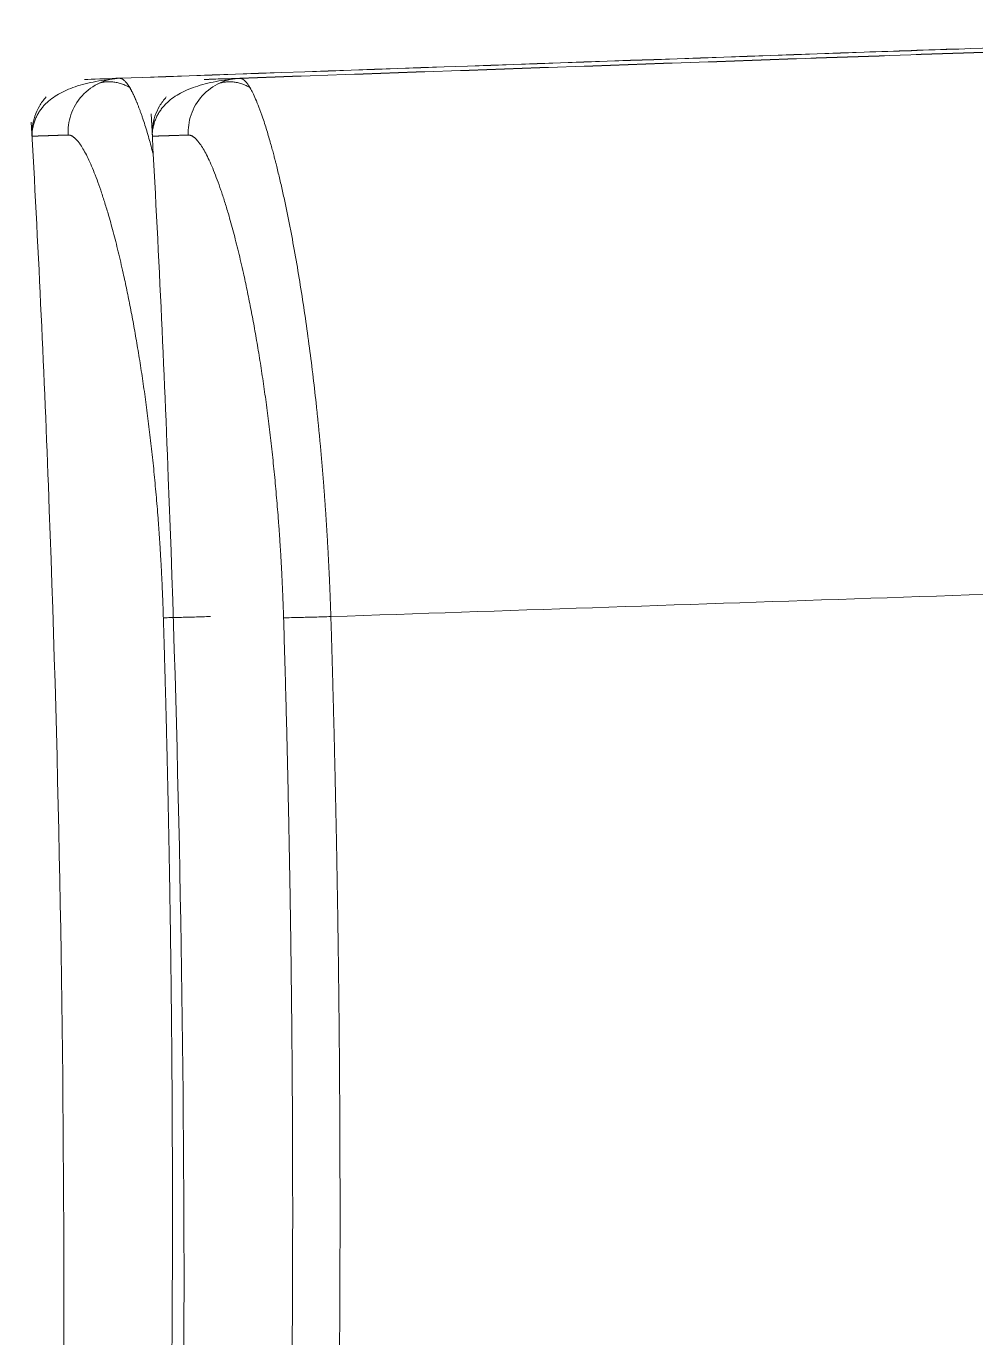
# Model space of a CAD drawing. Header units: millimetres. Extents: x 13235 to 13829, y -4257 to -3417.
# Drawn here: x 13687.37 to 13691.79, y -3943.27 to -3937.18 of the extents above; entities that cross this region are included whole.
import ezdxf

# ---------------------------------------------------------------- set-up
doc = ezdxf.new("R2010")
doc.units = ezdxf.units.MM
doc.header["$LTSCALE"] = 0.1
doc.layers.get('0').update_dxf_attribs({"lineweight": 15})

msp = doc.modelspace()

# ---------------------------------------------------------------- linework, layer by layer
at = {"linetype": 'Continuous', "lineweight": 18}
for points, knots in [([(13687.8078, -3937.4174), (13688.9539, -3937.3774), (13690.399, -3937.3269), (13692.1489, -3937.2658), (13693.3078, -3937.2254), (13694.1716, -3937.1952), (13694.7419, -3937.1753)], [0, 0, 0, 0, 0.500009, 0.626511, 0.753013, 1, 1, 1, 1]), ([(13691.7045, -3937.2806), (13691.5588, -3937.2857), (13690.252, -3937.3313), (13688.9539, -3937.3766), (13687.8078, -3937.4167)], [0, 0, 0, 0, 0.111499, 1, 1, 1, 1]), ([(13692.5619, -3937.27), (13692.0394, -3937.2882), (13690.633, -3937.3373), (13689.2388, -3937.3861), (13688.3666, -3937.4165)], [0, 0, 0, 0, 0.371658, 1, 1, 1, 1]), ([(13688.3666, -3937.4175), (13689.2388, -3937.3871), (13690.633, -3937.3384), (13692.0394, -3937.2893), (13692.5619, -3937.2711)], [0, 0, 0, 0, 0.628341, 1, 1, 1, 1]), ([(13687.8078, -3937.4174), (13687.8082, -3937.4174), (13687.8089, -3937.4174), (13687.81, -3937.4174), (13687.8112, -3937.4175), (13687.8123, -3937.4177), (13687.8135, -3937.418), (13687.8147, -3937.4183), (13687.8159, -3937.4188), (13687.8172, -3937.4192), (13687.8185, -3937.4198), (13687.8198, -3937.4205), (13687.8211, -3937.4212), (13687.8224, -3937.422), (13687.8238, -3937.4229), (13687.8252, -3937.4239), (13687.8266, -3937.425), (13687.8281, -3937.4262), (13687.8296, -3937.4275), (13687.8311, -3937.4289), (13687.8326, -3937.4304), (13687.8342, -3937.432), (13687.8357, -3937.4337), (13687.8373, -3937.4355), (13687.839, -3937.4375), (13687.8406, -3937.4395), (13687.8423, -3937.4417), (13687.844, -3937.444), (13687.8458, -3937.4464), (13687.8471, -3937.4484), (13687.8478, -3937.4495), (13687.848, -3937.4497)], [0, 0, 0, 0, 0.030307, 0.060975, 0.092003, 0.123394, 0.155149, 0.187269, 0.219755, 0.252609, 0.285832, 0.319424, 0.353388, 0.387724, 0.422434, 0.457519, 0.492979, 0.528817, 0.565033, 0.601628, 0.638603, 0.67596, 0.7137, 0.751823, 0.790332, 0.829226, 0.868506, 0.908175, 0.948233, 0.988681, 1, 1, 1, 1]), ([(13688.3666, -3937.4165), (13688.2556, -3937.4206), (13688.1941, -3937.4229), (13688.2015, -3937.4228), (13688.203, -3937.4228)], [0, 0, 0, 0, 0.892884, 1, 1, 1, 1]), ([(13688.3666, -3937.4175), (13688.3669, -3937.4175), (13688.3677, -3937.4175), (13688.3688, -3937.4176), (13688.3699, -3937.4177), (13688.3711, -3937.4179), (13688.3723, -3937.4182), (13688.3735, -3937.4185), (13688.3747, -3937.4189), (13688.3759, -3937.4194), (13688.3771, -3937.4199), (13688.3784, -3937.4205), (13688.3796, -3937.4212), (13688.3809, -3937.422), (13688.3822, -3937.4228), (13688.3835, -3937.4237), (13688.3848, -3937.4247), (13688.3862, -3937.4258), (13688.3876, -3937.427), (13688.3889, -3937.4282), (13688.3903, -3937.4296), (13688.3917, -3937.431), (13688.3932, -3937.4325), (13688.3946, -3937.4341), (13688.3961, -3937.4358), (13688.3976, -3937.4375), (13688.3991, -3937.4394), (13688.4006, -3937.4414), (13688.4021, -3937.4434), (13688.4037, -3937.4455), (13688.4051, -3937.4476), (13688.406, -3937.449), (13688.4064, -3937.4496)], [0, 0, 0, 0, 0.030988, 0.062156, 0.093503, 0.12503, 0.156738, 0.188626, 0.220695, 0.252946, 0.285377, 0.317991, 0.350786, 0.383764, 0.416925, 0.450268, 0.483795, 0.517506, 0.551401, 0.58548, 0.619744, 0.654193, 0.688827, 0.723647, 0.758654, 0.793847, 0.829228, 0.864796, 0.900551, 0.936496, 0.972629, 1, 1, 1, 1]), ([(13687.4661, -3937.504), (13687.4541, -3937.5173), (13687.4336, -3937.5452), (13687.4055, -3937.6068), (13687.3993, -3937.6552), (13687.4011, -3937.6885)], [0, 0, 0, 0, 0.263757, 0.522078, 1, 1, 1, 1]), ([(13688.0248, -3937.504), (13688.0128, -3937.5173), (13687.9923, -3937.5452), (13687.9642, -3937.6068), (13687.9581, -3937.6552), (13687.9599, -3937.6885)], [0, 0, 0, 0, 0.263753, 0.522071, 1, 1, 1, 1]), ([(13687.954, -3937.5832), (13687.9856, -3938.1462), (13688.0701, -3939.9291), (13688.1299, -3942.9354), (13688.0653, -3946.599), (13687.8631, -3950.2576), (13687.6032, -3953.0514), (13687.4182, -3954.6244), (13687.3738, -3954.9845)], [0, 0, 0, 0, 0.09703, 0.307158, 0.517296, 0.727433, 0.937571, 1, 1, 1, 1]), ([(13687.3974, -3937.6207), (13687.4287, -3938.1837), (13687.5125, -3939.9666), (13687.5712, -3942.9729), (13687.5146, -3946.1107), (13687.4236, -3948.0248), (13687.3832, -3948.7189)], [0, 0, 0, 0, 0.15234, 0.482248, 0.812171, 1, 1, 1, 1])]:
    msp.add_open_spline(points, degree=3, knots=knots, dxfattribs=at)
for points, degree in [([(13687.8121, -3937.4172), (13687.4222, -3937.4487), (13687.4006, -3937.6723)], 2), ([(13687.5683, -3937.6809), (13687.5667, -3937.6512), (13687.574, -3937.5863), (13687.6274, -3937.4933), (13687.7147, -3937.4315), (13687.7782, -3937.4184), (13687.8078, -3937.4174)], 3), ([(13687.6442, -3937.4228), (13687.6556, -3937.4225), (13687.7099, -3937.4207), (13687.8078, -3937.4174)], 3), ([(13687.8575, -3937.4617), (13687.7801, -3937.4171), (13687.7054, -3937.4425)], 2), ([(13687.8078, -3937.4167), (13687.7997, -3937.417), (13687.7918, -3937.4173), (13687.7843, -3937.4175)], 3), ([(13688.3709, -3937.4174), (13687.9805, -3937.4489), (13687.9594, -3937.6729)], 2), ([(13688.1271, -3937.681), (13688.1255, -3937.6513), (13688.1328, -3937.5864), (13688.1861, -3937.4935), (13688.2734, -3937.4317), (13688.337, -3937.4186), (13688.3666, -3937.4175)], 3), ([(13688.2041, -3937.4228), (13688.2178, -3937.4224), (13688.2717, -3937.4207), (13688.3666, -3937.4175)], 3), ([(13688.4163, -3937.4618), (13688.3389, -3937.4173), (13688.2642, -3937.4426)], 2)]:
    msp.add_open_spline(points, degree=degree, dxfattribs=at)
at = {"linetype": 'Continuous', "lineweight": 13}
for points, knots in [([(13687.848, -3937.4497), (13687.8484, -3937.4504), (13687.8495, -3937.4519), (13687.8511, -3937.4545), (13687.853, -3937.4574), (13687.8549, -3937.4605), (13687.8568, -3937.4638), (13687.8587, -3937.4672), (13687.8607, -3937.4707), (13687.8627, -3937.4744), (13687.8647, -3937.4783), (13687.8667, -3937.4823), (13687.8688, -3937.4865), (13687.8709, -3937.4908), (13687.8731, -3937.4953), (13687.8753, -3937.5), (13687.8775, -3937.5049), (13687.8797, -3937.5099), (13687.882, -3937.5152), (13687.8843, -3937.5206), (13687.8866, -3937.5262), (13687.889, -3937.532), (13687.8914, -3937.538), (13687.8938, -3937.5442), (13687.8963, -3937.5507), (13687.8988, -3937.5573), (13687.9014, -3937.5642), (13687.904, -3937.5712), (13687.9066, -3937.5785), (13687.9092, -3937.5861), (13687.9119, -3937.5938), (13687.9174, -3937.6097), (13687.9254, -3937.6344), (13687.936, -3937.6691), (13687.9464, -3937.7049), (13687.9552, -3937.7371), (13687.9606, -3937.7575), (13687.9627, -3937.7653)], [0, 0, 0, 0, 0.012877, 0.030863, 0.049022, 0.067352, 0.085854, 0.104529, 0.123378, 0.1424, 0.161597, 0.180968, 0.200514, 0.220236, 0.240134, 0.260209, 0.28046, 0.30089, 0.321497, 0.342283, 0.363248, 0.384393, 0.405718, 0.427224, 0.448912, 0.470782, 0.492835, 0.515071, 0.537492, 0.560098, 0.582889, 0.605867, 0.696846, 0.784736, 0.869418, 0.950788, 1, 1, 1, 1]), ([(13688.4064, -3937.4496), (13688.4065, -3937.4498), (13688.4072, -3937.4507), (13688.4084, -3937.4526), (13688.41, -3937.4551), (13688.4117, -3937.4578), (13688.4133, -3937.4605), (13688.4182, -3937.4688), (13688.4269, -3937.485), (13688.4404, -3937.514), (13688.456, -3937.5525), (13688.4709, -3937.594), (13688.4839, -3937.6338), (13688.494, -3937.6664), (13688.5031, -3937.6976), (13688.5114, -3937.7268), (13688.5187, -3937.7535), (13688.525, -3937.7771), (13688.5302, -3937.7972), (13688.5344, -3937.8136), (13688.5393, -3937.8331), (13688.5452, -3937.8573), (13688.5525, -3937.888), (13688.5596, -3937.9189), (13688.5666, -3937.9499), (13688.5734, -3937.981), (13688.58, -3938.0119), (13688.5864, -3938.0428), (13688.5927, -3938.0734), (13688.5987, -3938.1038), (13688.6106, -3938.1652), (13688.628, -3938.2605), (13688.6502, -3938.3939), (13688.6708, -3938.5301), (13688.6899, -3938.6678), (13688.7073, -3938.8054), (13688.7188, -3938.906), (13688.7254, -3938.968), (13688.7278, -3938.9917), (13688.7303, -3939.0155), (13688.7326, -3939.0394), (13688.735, -3939.0633), (13688.7373, -3939.0874), (13688.7395, -3939.1115), (13688.7418, -3939.1356), (13688.7439, -3939.1598), (13688.7461, -3939.1841), (13688.7482, -3939.2085), (13688.7502, -3939.2328), (13688.7522, -3939.2573), (13688.7542, -3939.2818), (13688.7561, -3939.3063), (13688.758, -3939.3308), (13688.7598, -3939.3554), (13688.7616, -3939.38), (13688.7633, -3939.4046), (13688.7651, -3939.4292), (13688.7667, -3939.4539), (13688.7683, -3939.4785), (13688.7699, -3939.5032), (13688.7714, -3939.5278), (13688.7729, -3939.5525), (13688.7743, -3939.5771), (13688.7757, -3939.6018), (13688.7771, -3939.6264), (13688.7784, -3939.651), (13688.7796, -3939.6756), (13688.7808, -3939.7002), (13688.782, -3939.7247), (13688.7831, -3939.7492), (13688.7842, -3939.7737), (13688.7852, -3939.7981), (13688.7861, -3939.8225), (13688.7871, -3939.8468), (13688.7879, -3939.8711), (13688.7888, -3939.8953), (13688.7893, -3939.9115), (13688.7895, -3939.9195)], [0, 0, 0, 0, 0.001044, 0.005302, 0.009582, 0.013885, 0.018209, 0.022556, 0.051617, 0.084485, 0.121252, 0.162011, 0.186211, 0.208297, 0.228223, 0.245953, 0.261458, 0.274714, 0.285706, 0.29442, 0.300846, 0.316429, 0.331666, 0.346552, 0.361082, 0.375252, 0.389057, 0.402493, 0.415559, 0.428251, 0.440568, 0.491076, 0.540084, 0.587492, 0.633221, 0.677226, 0.719469, 0.726666, 0.733857, 0.741042, 0.74822, 0.755393, 0.762558, 0.769717, 0.776868, 0.784012, 0.791149, 0.798277, 0.805397, 0.812508, 0.81961, 0.826703, 0.833786, 0.840859, 0.847921, 0.854972, 0.862012, 0.86904, 0.876055, 0.883058, 0.890049, 0.897026, 0.903991, 0.910942, 0.91788, 0.924805, 0.931715, 0.938612, 0.945494, 0.952362, 0.959214, 0.966052, 0.972874, 0.97968, 0.98647, 0.993244, 1, 1, 1, 1]), ([(13687.5684, -3937.6809), (13687.5669, -3937.6809), (13687.5639, -3937.681), (13687.5595, -3937.6812), (13687.5552, -3937.6813), (13687.5509, -3937.6815), (13687.5467, -3937.6816), (13687.5426, -3937.6817), (13687.5385, -3937.6819), (13687.5345, -3937.682), (13687.5305, -3937.6822), (13687.5266, -3937.6823), (13687.5228, -3937.6824), (13687.519, -3937.6825), (13687.5153, -3937.6827), (13687.5116, -3937.6828), (13687.508, -3937.6829), (13687.5045, -3937.683), (13687.501, -3937.6832), (13687.4976, -3937.6833), (13687.4942, -3937.6834), (13687.4909, -3937.6835), (13687.4877, -3937.6836), (13687.4845, -3937.6837), (13687.4814, -3937.6838), (13687.4783, -3937.6839), (13687.4753, -3937.684), (13687.4723, -3937.6841), (13687.4695, -3937.6842), (13687.4666, -3937.6843), (13687.4639, -3937.6844), (13687.4612, -3937.6845), (13687.4585, -3937.6846), (13687.4559, -3937.6847), (13687.4534, -3937.6848), (13687.4509, -3937.6848), (13687.4485, -3937.6849), (13687.4462, -3937.685), (13687.4439, -3937.6851), (13687.4417, -3937.6851), (13687.4395, -3937.6852), (13687.4374, -3937.6853), (13687.4353, -3937.6854), (13687.4333, -3937.6854), (13687.4314, -3937.6855), (13687.4295, -3937.6855), (13687.4277, -3937.6856), (13687.426, -3937.6857), (13687.4243, -3937.6857), (13687.4226, -3937.6858), (13687.4211, -3937.6858), (13687.4196, -3937.6859), (13687.4181, -3937.6859), (13687.4167, -3937.686), (13687.4154, -3937.686), (13687.4141, -3937.686), (13687.4129, -3937.6861), (13687.4117, -3937.6861), (13687.4106, -3937.6861), (13687.4096, -3937.6862), (13687.4086, -3937.6862), (13687.4077, -3937.6862), (13687.4068, -3937.6863), (13687.406, -3937.6863), (13687.4053, -3937.6863), (13687.4046, -3937.6863), (13687.404, -3937.6863), (13687.4034, -3937.6864), (13687.4029, -3937.6864), (13687.4025, -3937.6864), (13687.4021, -3937.6864), (13687.4017, -3937.6864), (13687.4015, -3937.6864), (13687.4013, -3937.6864), (13687.4011, -3937.6864), (13687.401, -3937.6864), (13687.401, -3937.6864), (13687.401, -3937.6864)], [0, 0, 0, 0, 0.013369, 0.026737, 0.040105, 0.053471, 0.066837, 0.080201, 0.093565, 0.106928, 0.12029, 0.133651, 0.147011, 0.16037, 0.173728, 0.187085, 0.200442, 0.213797, 0.227152, 0.240505, 0.253858, 0.26721, 0.280561, 0.293911, 0.30726, 0.320608, 0.333955, 0.347302, 0.360647, 0.373991, 0.387335, 0.400678, 0.414019, 0.42736, 0.4407, 0.454039, 0.467377, 0.480714, 0.49405, 0.507386, 0.52072, 0.534054, 0.547386, 0.560718, 0.574049, 0.587378, 0.600707, 0.614035, 0.627362, 0.640688, 0.654014, 0.667338, 0.680661, 0.693984, 0.707305, 0.720626, 0.733946, 0.747265, 0.760583, 0.7739, 0.787216, 0.800531, 0.813845, 0.827158, 0.840471, 0.853782, 0.867093, 0.880403, 0.893711, 0.907019, 0.920326, 0.933632, 0.946937, 0.960241, 0.973545, 0.986847, 1, 1, 1, 1]), ([(13688.0111, -3939.9247), (13688.011, -3939.9209), (13688.0107, -3939.9133), (13688.0104, -3939.902), (13688.01, -3939.8907), (13688.0096, -3939.8793), (13688.0092, -3939.868), (13688.0088, -3939.8567), (13688.0083, -3939.8454), (13688.0079, -3939.8341), (13688.0074, -3939.8228), (13688.007, -3939.8115), (13688.0065, -3939.8002), (13688.006, -3939.789), (13688.0055, -3939.7777), (13688.005, -3939.7664), (13688.0045, -3939.7552), (13688.0039, -3939.7439), (13688.0034, -3939.7326), (13688.0028, -3939.7214), (13688.0022, -3939.7102), (13688.0017, -3939.6989), (13688.0011, -3939.6877), (13688.0004, -3939.6765), (13687.9998, -3939.6652), (13687.9992, -3939.654), (13687.9985, -3939.6428), (13687.9979, -3939.6316), (13687.9972, -3939.6204), (13687.9965, -3939.6092), (13687.9958, -3939.598), (13687.9951, -3939.5869), (13687.9944, -3939.5757), (13687.9936, -3939.5645), (13687.9929, -3939.5533), (13687.9921, -3939.5422), (13687.9914, -3939.531), (13687.9906, -3939.5199), (13687.9898, -3939.5087), (13687.989, -3939.4976), (13687.9882, -3939.4865), (13687.9849, -3939.4425), (13687.9787, -3939.3662), (13687.9688, -3939.2588), (13687.9579, -3939.153), (13687.9459, -3939.0492), (13687.9331, -3938.9477), (13687.9194, -3938.8487), (13687.905, -3938.7523), (13687.8898, -3938.659), (13687.8741, -3938.5693), (13687.858, -3938.4834), (13687.8414, -3938.4009), (13687.8225, -3938.3132), (13687.8013, -3938.2222), (13687.7779, -3938.1303), (13687.7564, -3938.0533), (13687.737, -3937.9892), (13687.7197, -3937.9363), (13687.7026, -3937.8882), (13687.6858, -3937.8448), (13687.6692, -3937.8061), (13687.6531, -3937.7725), (13687.6375, -3937.744), (13687.6263, -3937.7269), (13687.6193, -3937.7173), (13687.6163, -3937.7133), (13687.6132, -3937.7095), (13687.6102, -3937.7059), (13687.6072, -3937.7026), (13687.6042, -3937.6995), (13687.6013, -3937.6967), (13687.5984, -3937.6941), (13687.5955, -3937.6917), (13687.5926, -3937.6896), (13687.5898, -3937.6876), (13687.587, -3937.686), (13687.5843, -3937.6845), (13687.5815, -3937.6833), (13687.5788, -3937.6824), (13687.5762, -3937.6816), (13687.5735, -3937.6811), (13687.5709, -3937.6808), (13687.5692, -3937.6809), (13687.5684, -3937.6809)], [0, 0, 0, 0, 0.003133, 0.006265, 0.009396, 0.012525, 0.015654, 0.018781, 0.021907, 0.025033, 0.028157, 0.031281, 0.034405, 0.037528, 0.04065, 0.043772, 0.046894, 0.050016, 0.053138, 0.05626, 0.059382, 0.062504, 0.065626, 0.068749, 0.071872, 0.074996, 0.078121, 0.081246, 0.084372, 0.087499, 0.090627, 0.093756, 0.096886, 0.100018, 0.10315, 0.106285, 0.109421, 0.112558, 0.115697, 0.118838, 0.121981, 0.125126, 0.156102, 0.187062, 0.218091, 0.249273, 0.280323, 0.311424, 0.342658, 0.374103, 0.405084, 0.436082, 0.467173, 0.498432, 0.540184, 0.581928, 0.623836, 0.655085, 0.686279, 0.717487, 0.748779, 0.780306, 0.811721, 0.843091, 0.874488, 0.88112, 0.887745, 0.894364, 0.900979, 0.907588, 0.914194, 0.920796, 0.927396, 0.933993, 0.940589, 0.947185, 0.95378, 0.960376, 0.966973, 0.973572, 0.980174, 0.986779, 0.993387, 1, 1, 1, 1]), ([(13688.1271, -3937.681), (13688.1256, -3937.6811), (13688.1226, -3937.6812), (13688.1183, -3937.6813), (13688.1139, -3937.6815), (13688.1097, -3937.6816), (13688.1055, -3937.6817), (13688.1013, -3937.6819), (13688.0973, -3937.682), (13688.0932, -3937.6822), (13688.0893, -3937.6823), (13688.0854, -3937.6824), (13688.0815, -3937.6826), (13688.0778, -3937.6827), (13688.074, -3937.6828), (13688.0704, -3937.6829), (13688.0668, -3937.683), (13688.0632, -3937.6832), (13688.0597, -3937.6833), (13688.0563, -3937.6834), (13688.053, -3937.6835), (13688.0497, -3937.6836), (13688.0464, -3937.6837), (13688.0432, -3937.6838), (13688.0401, -3937.6839), (13688.037, -3937.684), (13688.034, -3937.6841), (13688.0311, -3937.6842), (13688.0282, -3937.6843), (13688.0254, -3937.6844), (13688.0226, -3937.6845), (13688.0199, -3937.6846), (13688.0173, -3937.6847), (13688.0147, -3937.6848), (13688.0121, -3937.6848), (13688.0097, -3937.6849), (13688.0073, -3937.685), (13688.0049, -3937.6851), (13688.0026, -3937.6851), (13688.0004, -3937.6852), (13687.9982, -3937.6853), (13687.9961, -3937.6854), (13687.9941, -3937.6854), (13687.9921, -3937.6855), (13687.9901, -3937.6855), (13687.9883, -3937.6856), (13687.9865, -3937.6857), (13687.9847, -3937.6857), (13687.983, -3937.6858), (13687.9814, -3937.6858), (13687.9798, -3937.6859), (13687.9783, -3937.6859), (13687.9768, -3937.686), (13687.9754, -3937.686), (13687.9741, -3937.686), (13687.9728, -3937.6861), (13687.9716, -3937.6861), (13687.9705, -3937.6862), (13687.9694, -3937.6862), (13687.9683, -3937.6862), (13687.9673, -3937.6862), (13687.9664, -3937.6863), (13687.9656, -3937.6863), (13687.9648, -3937.6863), (13687.964, -3937.6863), (13687.9633, -3937.6863), (13687.9627, -3937.6864), (13687.9621, -3937.6864), (13687.9616, -3937.6864), (13687.9612, -3937.6864), (13687.9608, -3937.6864), (13687.9605, -3937.6864), (13687.9602, -3937.6864), (13687.96, -3937.6864), (13687.9599, -3937.6864), (13687.9598, -3937.6864), (13687.9598, -3937.6864), (13687.9598, -3937.6864)], [0, 0, 0, 0, 0.01337, 0.026739, 0.040107, 0.053474, 0.066841, 0.080206, 0.093571, 0.106934, 0.120297, 0.133659, 0.147019, 0.160379, 0.173738, 0.187096, 0.200454, 0.21381, 0.227165, 0.24052, 0.253873, 0.267226, 0.280577, 0.293928, 0.307278, 0.320627, 0.333975, 0.347322, 0.360668, 0.374013, 0.387358, 0.400701, 0.414044, 0.427385, 0.440726, 0.454066, 0.467405, 0.480743, 0.49408, 0.507416, 0.520751, 0.534085, 0.547419, 0.560751, 0.574083, 0.587413, 0.600743, 0.614072, 0.6274, 0.640727, 0.654053, 0.667378, 0.680702, 0.694025, 0.707348, 0.720669, 0.73399, 0.747309, 0.760628, 0.773946, 0.787263, 0.800579, 0.813894, 0.827208, 0.840521, 0.853834, 0.867145, 0.880456, 0.893765, 0.907074, 0.920382, 0.933688, 0.946994, 0.960299, 0.973603, 0.986907, 1, 1, 1, 1]), ([(13688.5698, -3939.9249), (13688.5697, -3939.9212), (13688.5695, -3939.9136), (13688.5691, -3939.9023), (13688.5687, -3939.8909), (13688.5683, -3939.8796), (13688.5679, -3939.8683), (13688.5675, -3939.857), (13688.5671, -3939.8457), (13688.5666, -3939.8344), (13688.5662, -3939.8231), (13688.5657, -3939.8118), (13688.5652, -3939.8005), (13688.5647, -3939.7892), (13688.5642, -3939.7779), (13688.5637, -3939.7667), (13688.5632, -3939.7554), (13688.5627, -3939.7441), (13688.5621, -3939.7329), (13688.5616, -3939.7216), (13688.561, -3939.7104), (13688.5604, -3939.6992), (13688.5598, -3939.6879), (13688.5592, -3939.6767), (13688.5586, -3939.6655), (13688.5579, -3939.6543), (13688.5573, -3939.6431), (13688.5566, -3939.6319), (13688.5559, -3939.6207), (13688.5552, -3939.6095), (13688.5545, -3939.5983), (13688.5538, -3939.5871), (13688.5531, -3939.5759), (13688.5524, -3939.5648), (13688.5516, -3939.5536), (13688.5509, -3939.5424), (13688.5501, -3939.5313), (13688.5493, -3939.5201), (13688.5485, -3939.509), (13688.5477, -3939.4979), (13688.5469, -3939.4867), (13688.5436, -3939.4428), (13688.5374, -3939.3665), (13688.5276, -3939.2591), (13688.5166, -3939.1532), (13688.5047, -3939.0494), (13688.4919, -3938.9479), (13688.4782, -3938.849), (13688.4637, -3938.7525), (13688.4486, -3938.6593), (13688.4329, -3938.5695), (13688.4168, -3938.4836), (13688.4002, -3938.4011), (13688.3813, -3938.3134), (13688.3601, -3938.2225), (13688.3367, -3938.1305), (13688.3152, -3938.0535), (13688.2957, -3937.9894), (13688.2784, -3937.9365), (13688.2614, -3937.8884), (13688.2445, -3937.845), (13688.228, -3937.8063), (13688.2118, -3937.7727), (13688.1962, -3937.7442), (13688.1851, -3937.727), (13688.1781, -3937.7175), (13688.175, -3937.7135), (13688.1719, -3937.7097), (13688.1689, -3937.7061), (13688.1659, -3937.7028), (13688.1629, -3937.6997), (13688.16, -3937.6969), (13688.1571, -3937.6942), (13688.1542, -3937.6919), (13688.1514, -3937.6897), (13688.1485, -3937.6878), (13688.1458, -3937.6861), (13688.143, -3937.6847), (13688.1403, -3937.6835), (13688.1376, -3937.6825), (13688.1349, -3937.6818), (13688.1323, -3937.6813), (13688.1297, -3937.681), (13688.1279, -3937.681), (13688.1271, -3937.681)], [0, 0, 0, 0, 0.003134, 0.006267, 0.009399, 0.012529, 0.015658, 0.018786, 0.021913, 0.02504, 0.028165, 0.031289, 0.034413, 0.037537, 0.04066, 0.043782, 0.046904, 0.050026, 0.053148, 0.05627, 0.059392, 0.062514, 0.065637, 0.068759, 0.071883, 0.075006, 0.07813, 0.081255, 0.084381, 0.087508, 0.090635, 0.093764, 0.096893, 0.100024, 0.103156, 0.10629, 0.109425, 0.112562, 0.1157, 0.11884, 0.121982, 0.125126, 0.156103, 0.187064, 0.218093, 0.249273, 0.280323, 0.311424, 0.342658, 0.374103, 0.405084, 0.436082, 0.467173, 0.498432, 0.540183, 0.581928, 0.623836, 0.655085, 0.686278, 0.717487, 0.748779, 0.780305, 0.81172, 0.843091, 0.874488, 0.88112, 0.887746, 0.894366, 0.90098, 0.90759, 0.914196, 0.920798, 0.927398, 0.933995, 0.940592, 0.947187, 0.953782, 0.960378, 0.966975, 0.973574, 0.980175, 0.986779, 0.993388, 1, 1, 1, 1]), ([(13687.9725, -3946.5096), (13687.9734, -3946.4867), (13687.9753, -3946.441), (13687.9782, -3946.3724), (13687.9809, -3946.3039), (13687.9836, -3946.2353), (13687.9863, -3946.1667), (13687.9889, -3946.0981), (13687.9915, -3946.0296), (13687.994, -3945.961), (13687.9965, -3945.8924), (13687.9989, -3945.8238), (13688.0012, -3945.7552), (13688.0035, -3945.6866), (13688.0058, -3945.618), (13688.008, -3945.5495), (13688.0101, -3945.4809), (13688.0122, -3945.4123), (13688.0142, -3945.3437), (13688.0162, -3945.2751), (13688.0182, -3945.2065), (13688.0201, -3945.1379), (13688.0219, -3945.0693), (13688.0237, -3945.0007), (13688.0254, -3944.9321), (13688.0271, -3944.8635), (13688.0287, -3944.7949), (13688.0303, -3944.7263), (13688.0318, -3944.6577), (13688.0333, -3944.5891), (13688.0347, -3944.5205), (13688.0361, -3944.4519), (13688.0374, -3944.3833), (13688.0386, -3944.3147), (13688.0398, -3944.246), (13688.041, -3944.1774), (13688.0421, -3944.1088), (13688.0432, -3944.0402), (13688.0442, -3943.9716), (13688.0451, -3943.903), (13688.046, -3943.8344), (13688.0469, -3943.7658), (13688.0477, -3943.6972), (13688.0484, -3943.6286), (13688.0491, -3943.56), (13688.0497, -3943.4913), (13688.0503, -3943.4227), (13688.0508, -3943.3541), (13688.0513, -3943.2855), (13688.0518, -3943.2169), (13688.0521, -3943.1483), (13688.0525, -3943.0797), (13688.0527, -3943.0111), (13688.053, -3942.9425), (13688.0531, -3942.8739), (13688.0532, -3942.8053), (13688.0533, -3942.7367), (13688.0533, -3942.668), (13688.0533, -3942.5994), (13688.0532, -3942.5308), (13688.053, -3942.4622), (13688.0528, -3942.3936), (13688.0526, -3942.325), (13688.0523, -3942.2564), (13688.0519, -3942.1878), (13688.0515, -3942.1192), (13688.0511, -3942.0506), (13688.0506, -3941.982), (13688.05, -3941.9134), (13688.0494, -3941.8448), (13688.0487, -3941.7762), (13688.048, -3941.7076), (13688.0472, -3941.639), (13688.0464, -3941.5704), (13688.0456, -3941.5019), (13688.0446, -3941.4333), (13688.0436, -3941.3647), (13688.0426, -3941.2961), (13688.0415, -3941.2275), (13688.0404, -3941.1589), (13688.0392, -3941.0903), (13688.038, -3941.0217), (13688.0367, -3940.9532), (13688.0353, -3940.8846), (13688.034, -3940.816), (13688.0325, -3940.7474), (13688.031, -3940.6789), (13688.0295, -3940.6103), (13688.0279, -3940.5417), (13688.0262, -3940.4731), (13688.0245, -3940.4046), (13688.0227, -3940.336), (13688.0209, -3940.2675), (13688.0191, -3940.1989), (13688.0171, -3940.1303), (13688.0152, -3940.0618), (13688.0132, -3939.9932), (13688.0118, -3939.9475), (13688.0111, -3939.9247)], [0, 0, 0, 0, 0.010424, 0.020848, 0.031272, 0.041696, 0.052119, 0.062543, 0.072966, 0.083389, 0.093812, 0.104234, 0.114657, 0.125079, 0.135501, 0.145923, 0.156345, 0.166767, 0.177188, 0.187609, 0.19803, 0.208451, 0.218872, 0.229293, 0.239713, 0.250133, 0.260553, 0.270973, 0.281393, 0.291813, 0.302232, 0.312651, 0.32307, 0.333489, 0.343908, 0.354327, 0.364745, 0.375164, 0.385582, 0.396, 0.406418, 0.416835, 0.427253, 0.43767, 0.448087, 0.458504, 0.468921, 0.479338, 0.489755, 0.500171, 0.510588, 0.521004, 0.53142, 0.541836, 0.552251, 0.562667, 0.573083, 0.583498, 0.593913, 0.604328, 0.614743, 0.625158, 0.635572, 0.645987, 0.656401, 0.666815, 0.677229, 0.687643, 0.698057, 0.708471, 0.718884, 0.729297, 0.739711, 0.750124, 0.760537, 0.77095, 0.781362, 0.791775, 0.802187, 0.8126, 0.823012, 0.833424, 0.843836, 0.854248, 0.864659, 0.875071, 0.885482, 0.895894, 0.906305, 0.916716, 0.927127, 0.937538, 0.947948, 0.958359, 0.968769, 0.97918, 0.98959, 1, 1, 1, 1]), ([(13688.115, -3952.1686), (13688.1175, -3952.1448), (13688.1224, -3952.0972), (13688.1298, -3952.0259), (13688.1372, -3951.9545), (13688.1445, -3951.8831), (13688.1517, -3951.8117), (13688.1589, -3951.7403), (13688.166, -3951.6689), (13688.1731, -3951.5975), (13688.1801, -3951.526), (13688.187, -3951.4545), (13688.1939, -3951.3831), (13688.2008, -3951.3116), (13688.2076, -3951.2401), (13688.2143, -3951.1685), (13688.221, -3951.097), (13688.2276, -3951.0255), (13688.2342, -3950.9539), (13688.2407, -3950.8823), (13688.2472, -3950.8107), (13688.2536, -3950.7391), (13688.2599, -3950.6675), (13688.2662, -3950.5959), (13688.2724, -3950.5242), (13688.2786, -3950.4526), (13688.2847, -3950.3809), (13688.2908, -3950.3092), (13688.2968, -3950.2375), (13688.3028, -3950.1658), (13688.3087, -3950.0941), (13688.3145, -3950.0223), (13688.3203, -3949.9506), (13688.3261, -3949.8788), (13688.3317, -3949.807), (13688.3374, -3949.7352), (13688.3429, -3949.6634), (13688.3484, -3949.5916), (13688.3539, -3949.5198), (13688.3593, -3949.4479), (13688.3646, -3949.3761), (13688.3699, -3949.3042), (13688.3752, -3949.2323), (13688.3803, -3949.1604), (13688.3854, -3949.0885), (13688.3905, -3949.0166), (13688.3955, -3948.9447), (13688.4005, -3948.8727), (13688.4054, -3948.8008), (13688.4102, -3948.7288), (13688.415, -3948.6568), (13688.4197, -3948.5848), (13688.4244, -3948.5128), (13688.429, -3948.4408), (13688.4335, -3948.3687), (13688.438, -3948.2967), (13688.4425, -3948.2246), (13688.4468, -3948.1526), (13688.4512, -3948.0805), (13688.4554, -3948.0084), (13688.4597, -3947.9363), (13688.4638, -3947.8642), (13688.4679, -3947.792), (13688.472, -3947.7199), (13688.4759, -3947.6478), (13688.4799, -3947.5756), (13688.4837, -3947.5034), (13688.4876, -3947.4312), (13688.4913, -3947.359), (13688.495, -3947.2868), (13688.4987, -3947.2146), (13688.5022, -3947.1424), (13688.5058, -3947.0701), (13688.5093, -3946.9979), (13688.5127, -3946.9256), (13688.516, -3946.8533), (13688.5193, -3946.781), (13688.5226, -3946.7087), (13688.5258, -3946.6364), (13688.5289, -3946.5641), (13688.532, -3946.4918), (13688.535, -3946.4194), (13688.5379, -3946.3471), (13688.5408, -3946.2747), (13688.5437, -3946.2023), (13688.5465, -3946.1299), (13688.55, -3946.0372), (13688.5541, -3945.9242), (13688.5588, -3945.7908), (13688.5632, -3945.6574), (13688.5675, -3945.5241), (13688.5716, -3945.3907), (13688.5755, -3945.2573), (13688.5792, -3945.1239), (13688.5827, -3944.9906), (13688.586, -3944.8572), (13688.5891, -3944.7238), (13688.592, -3944.5904), (13688.5947, -3944.4571), (13688.5972, -3944.3237), (13688.5996, -3944.1903), (13688.6017, -3944.0569), (13688.6036, -3943.9236), (13688.6053, -3943.7902), (13688.6069, -3943.6568), (13688.6082, -3943.5235), (13688.6093, -3943.3901), (13688.6103, -3943.2568), (13688.611, -3943.1234), (13688.6116, -3942.9901), (13688.6119, -3942.8567), (13688.6121, -3942.7234), (13688.612, -3942.5901), (13688.6118, -3942.4567), (13688.6113, -3942.3234), (13688.6107, -3942.1901), (13688.6099, -3942.0568), (13688.6089, -3941.9235), (13688.6076, -3941.7902), (13688.6062, -3941.6569), (13688.6046, -3941.5236), (13688.6028, -3941.3903), (13688.6008, -3941.2571), (13688.5986, -3941.1238), (13688.5962, -3940.9906), (13688.5936, -3940.8573), (13688.5908, -3940.7241), (13688.5878, -3940.5909), (13688.5846, -3940.4577), (13688.5812, -3940.3245), (13688.5776, -3940.1913), (13688.5738, -3940.0581), (13688.5711, -3939.9693), (13688.5698, -3939.9249)], [0, 0, 0, 0, 0.005857, 0.011715, 0.017574, 0.023433, 0.029293, 0.035153, 0.041014, 0.046875, 0.052737, 0.0586, 0.064463, 0.070327, 0.076191, 0.082056, 0.087922, 0.093788, 0.099655, 0.105522, 0.11139, 0.117259, 0.123128, 0.128997, 0.134868, 0.140739, 0.14661, 0.152482, 0.158355, 0.164228, 0.170102, 0.175976, 0.181851, 0.187727, 0.193603, 0.19948, 0.205358, 0.211236, 0.217114, 0.222994, 0.228873, 0.234754, 0.240635, 0.246517, 0.252399, 0.258282, 0.264165, 0.270049, 0.275934, 0.281819, 0.287705, 0.293591, 0.299479, 0.305366, 0.311255, 0.317143, 0.323033, 0.328923, 0.334814, 0.340705, 0.346597, 0.35249, 0.358383, 0.364277, 0.370171, 0.376066, 0.381962, 0.387858, 0.393755, 0.399652, 0.40555, 0.411449, 0.417349, 0.423248, 0.429149, 0.43505, 0.440952, 0.446854, 0.452757, 0.458661, 0.464565, 0.47047, 0.476376, 0.482282, 0.488189, 0.494096, 0.500004, 0.510886, 0.521768, 0.532649, 0.54353, 0.55441, 0.565289, 0.576168, 0.587046, 0.597923, 0.6088, 0.619677, 0.630553, 0.641428, 0.652302, 0.663176, 0.67405, 0.684923, 0.695795, 0.706667, 0.717538, 0.728409, 0.739279, 0.750148, 0.761017, 0.771886, 0.782754, 0.793621, 0.804488, 0.815354, 0.82622, 0.837085, 0.847949, 0.858814, 0.869677, 0.88054, 0.891403, 0.902265, 0.913126, 0.923987, 0.934848, 0.945708, 0.956567, 0.967426, 0.978285, 0.989143, 1, 1, 1, 1]), ([(13688.7895, -3939.9195), (13688.7903, -3939.9436), (13688.7917, -3939.9919), (13688.7939, -3940.0643), (13688.796, -3940.1367), (13688.798, -3940.2091), (13688.7999, -3940.2816), (13688.8018, -3940.354), (13688.8037, -3940.4264), (13688.8055, -3940.4988), (13688.8072, -3940.5712), (13688.8089, -3940.6436), (13688.8105, -3940.716), (13688.812, -3940.7884), (13688.8135, -3940.8608), (13688.815, -3940.9332), (13688.8164, -3941.0056), (13688.8177, -3941.078), (13688.819, -3941.1504), (13688.8202, -3941.2228), (13688.8213, -3941.2952), (13688.8224, -3941.3676), (13688.8234, -3941.44), (13688.8244, -3941.5124), (13688.8253, -3941.5848), (13688.8262, -3941.6572), (13688.827, -3941.7296), (13688.8277, -3941.802), (13688.8284, -3941.8744), (13688.8291, -3941.9468), (13688.8296, -3942.0192), (13688.8301, -3942.0916), (13688.8306, -3942.164), (13688.831, -3942.2364), (13688.8313, -3942.3088), (13688.8316, -3942.3812), (13688.8318, -3942.4536), (13688.832, -3942.526), (13688.8321, -3942.5984), (13688.8321, -3942.6708), (13688.8321, -3942.7432), (13688.8321, -3942.8156), (13688.8319, -3942.888), (13688.8317, -3942.9604), (13688.8315, -3943.0328), (13688.8312, -3943.1052), (13688.8308, -3943.1776), (13688.8304, -3943.2499), (13688.83, -3943.3223), (13688.8294, -3943.3947), (13688.8288, -3943.4671), (13688.8282, -3943.5395), (13688.8275, -3943.6119), (13688.8267, -3943.6843), (13688.8259, -3943.7567), (13688.825, -3943.8291), (13688.8241, -3943.9015), (13688.8231, -3943.9738), (13688.822, -3944.0462), (13688.8209, -3944.1186), (13688.8197, -3944.191), (13688.8185, -3944.2634), (13688.8172, -3944.3358), (13688.8159, -3944.4082), (13688.8145, -3944.4805), (13688.813, -3944.5529), (13688.8115, -3944.6253), (13688.8099, -3944.6977), (13688.8083, -3944.7701), (13688.8066, -3944.8424), (13688.8049, -3944.9148), (13688.8031, -3944.9872), (13688.8012, -3945.0596), (13688.7993, -3945.132), (13688.7973, -3945.2043), (13688.7952, -3945.2767), (13688.7932, -3945.3491), (13688.791, -3945.4215), (13688.7888, -3945.4938), (13688.7865, -3945.5662), (13688.7842, -3945.6386), (13688.7818, -3945.711), (13688.7794, -3945.7833), (13688.7769, -3945.8557), (13688.7743, -3945.9281), (13688.7717, -3946.0005), (13688.7683, -3946.0933), (13688.764, -3946.2066), (13688.7587, -3946.3404), (13688.7532, -3946.4742), (13688.7475, -3946.6079), (13688.7416, -3946.7416), (13688.7355, -3946.8753), (13688.7293, -3947.009), (13688.7228, -3947.1427), (13688.7161, -3947.2763), (13688.7093, -3947.4099), (13688.7022, -3947.5435), (13688.695, -3947.677), (13688.6875, -3947.8106), (13688.6799, -3947.9441), (13688.6721, -3948.0776), (13688.664, -3948.2111), (13688.6558, -3948.3445), (13688.6474, -3948.4779), (13688.6388, -3948.6113), (13688.6299, -3948.7447), (13688.6209, -3948.8781), (13688.6117, -3949.0114), (13688.6023, -3949.1447), (13688.5927, -3949.278), (13688.5829, -3949.4113), (13688.573, -3949.5445), (13688.5628, -3949.6777), (13688.5524, -3949.8109), (13688.5418, -3949.9441), (13688.5311, -3950.0773), (13688.5201, -3950.2104), (13688.509, -3950.3435), (13688.4976, -3950.4766), (13688.4861, -3950.6097), (13688.4744, -3950.7427), (13688.4624, -3950.8757), (13688.4503, -3951.0087), (13688.438, -3951.1417), (13688.4255, -3951.2746), (13688.4128, -3951.4075), (13688.3999, -3951.5404), (13688.3868, -3951.6733), (13688.3736, -3951.8062), (13688.3601, -3951.939), (13688.3464, -3952.0718), (13688.3372, -3952.1603), (13688.3325, -3952.2046)], [0, 0, 0, 0, 0.005884, 0.011767, 0.017651, 0.023534, 0.029418, 0.035301, 0.041184, 0.047067, 0.052949, 0.058832, 0.064715, 0.070597, 0.076479, 0.082362, 0.088244, 0.094126, 0.100008, 0.105889, 0.111771, 0.117653, 0.123535, 0.129416, 0.135298, 0.141179, 0.14706, 0.152942, 0.158823, 0.164704, 0.170585, 0.176467, 0.182348, 0.188229, 0.19411, 0.199991, 0.205872, 0.211753, 0.217634, 0.223515, 0.229396, 0.235277, 0.241158, 0.247039, 0.252921, 0.258802, 0.264683, 0.270564, 0.276445, 0.282326, 0.288208, 0.294089, 0.29997, 0.305852, 0.311733, 0.317615, 0.323497, 0.329378, 0.33526, 0.341142, 0.347024, 0.352906, 0.358788, 0.36467, 0.370552, 0.376435, 0.382317, 0.3882, 0.394083, 0.399966, 0.405849, 0.411732, 0.417615, 0.423498, 0.429382, 0.435265, 0.441149, 0.447033, 0.452917, 0.458802, 0.464686, 0.470571, 0.476455, 0.48234, 0.488226, 0.494111, 0.499996, 0.510879, 0.52176, 0.532641, 0.543521, 0.5544, 0.565278, 0.576155, 0.587031, 0.597907, 0.608782, 0.619656, 0.630529, 0.641402, 0.652275, 0.663146, 0.674017, 0.684888, 0.695758, 0.706627, 0.717496, 0.728364, 0.739232, 0.7501, 0.760967, 0.771834, 0.782701, 0.793567, 0.804433, 0.815299, 0.826164, 0.837029, 0.847894, 0.858759, 0.869624, 0.880489, 0.891353, 0.902218, 0.913082, 0.923947, 0.934811, 0.945676, 0.95654, 0.967405, 0.97827, 0.989135, 1, 1, 1, 1]), ([(13688.5698, -3939.9249), (13688.5744, -3939.925), (13688.5831, -3939.9249), (13688.6088, -3939.9244), (13688.6259, -3939.924), (13688.6665, -3939.923), (13688.69, -3939.9224), (13688.7392, -3939.921), (13688.7648, -3939.9203), (13688.7895, -3939.9195)], [0, 0, 0, 0, 0.25, 0.25, 0.5, 0.5, 0.75, 0.75, 1, 1, 1, 1])]:
    msp.add_open_spline(points, degree=3, knots=knots, dxfattribs=at)
for points in [[(13693.662, -3939.7546), (13692.0345, -3939.8096), (13690.4088, -3939.8645), (13688.7895, -3939.9195)], [(13688.0111, -3939.9247), (13688.0157, -3939.9247), (13688.0329, -3939.9245), (13688.0843, -3939.9233), (13688.1548, -3939.9215), (13688.2061, -3939.92), (13688.2308, -3939.9192)]]:
    msp.add_open_spline(points, degree=3, dxfattribs=at)

doc.saveas('drawing.dxf')
